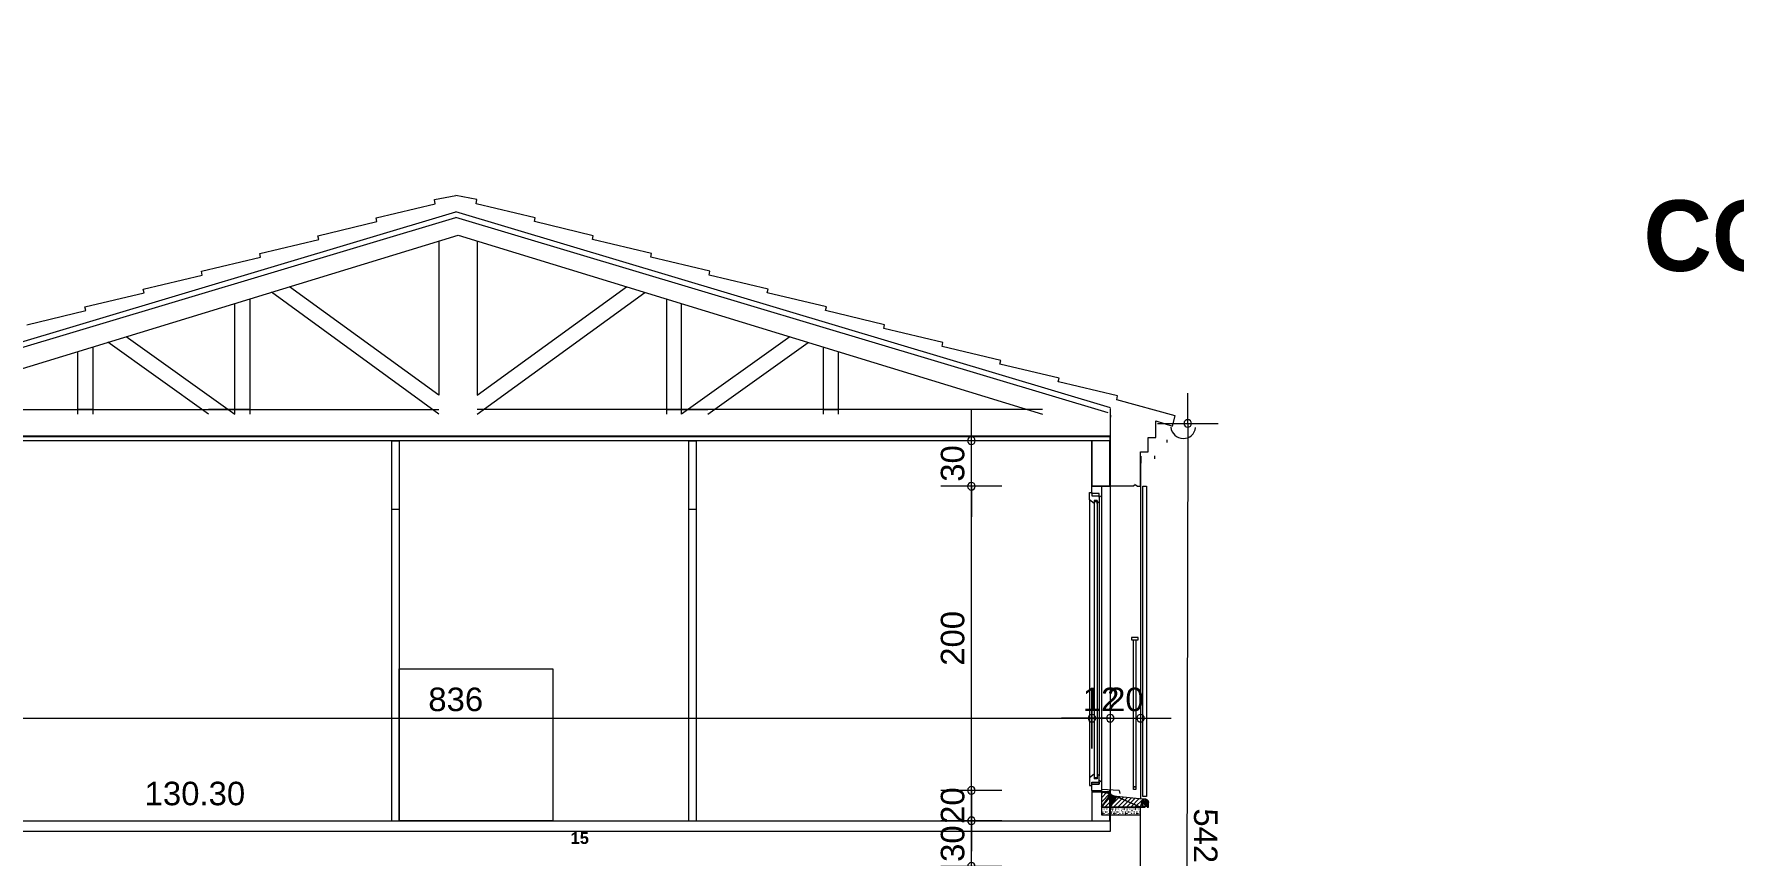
# Model space of a CAD drawing. Header units: metres. Extents: x 1.8 to 61.8, y -53.3 to -11.3.
# Drawn here: x 33.88 to 45.04, y -33.8 to -28.4 of the extents above; entities that cross this region are included whole.
import ezdxf
from ezdxf.enums import TextEntityAlignment as Align

# ---------------------------------------------------------------- set-up
doc = ezdxf.new("R2010")
doc.units = ezdxf.units.M
doc.header["$MEASUREMENT"] = 0
for name, color, linetype in [('Calque commun', 7, 'Continuous'), ('Cotations', 7, 'Continuous'), ('Textes', 7, 'Continuous')]:
    doc.layers.add(name, color=color, linetype=linetype)
doc.styles.add('Arial10', font='arial.ttf', dxfattribs={"height": 0.154626})
doc.styles.add('Arial12', font='arialbd.ttf', dxfattribs={"height": 0.077267})
doc.styles.add('Arial13', font='arial.ttf', dxfattribs={"height": 0.154626})
doc.styles.add('Century Gothic14', font='GOTHICB.TTF', dxfattribs={"height": 0.465345})

# ---------------------------------------------------------------- blocks, each defined once
blk = doc.blocks.new('new161')
at = {"layer": 'Cotations', "color": 14, "linetype": 'Continuous', "lineweight": 9}
blk.add_arc((0, 0), 0.5, 0, 359.9994, dxfattribs=at)
blk = doc.blocks.new('new162')
at = {"layer": 'Cotations', "color": 14, "linetype": 'Continuous', "lineweight": 9}
blk.add_arc((0, 0), 0.5, 0, 359.9994, dxfattribs=at)
blk = doc.blocks.new('DimLine57505')
at = {"layer": 'Cotations', "color": 14, "linetype": 'Continuous', "lineweight": 9}
for p, q in [((40.039, -33.378), (40.039, -33.178)), ((40.239, -33.378), (39.839, -33.378)), ((40.039, -33.578), (40.039, -33.378)), ((40.239, -33.578), (39.839, -33.578)), ((40.039, -33.578), (40.039, -33.778))]:
    blk.add_line(p, q, dxfattribs=at)
at = {"layer": 'Cotations', "color": 14, "linetype": 'Continuous', "lineweight": 9, "xscale": 0.05000000074505806, "yscale": 0.05000000074505806, "zscale": 0.05000000074505806}
for name, p, rotation in [('new162', (40.039, -33.378), -90.00000000000001), ('new161', (40.039, -33.578), 90)]:
    blk.add_blockref(name, p, dxfattribs=dict(at, rotation=rotation))
at = {"layer": 'Cotations', "color": 7, "linetype": 'Continuous', "lineweight": 9, "style": 'Arial10'}
blk.add_text('20', height=0.1546, rotation=90, dxfattribs=at).set_placement((40.039, -33.478), align=Align.BOTTOM_CENTER)
blk = doc.blocks.new('new163')
at = {"layer": 'Cotations', "color": 14, "linetype": 'Continuous', "lineweight": 9}
blk.add_arc((0, 0), 0.5, 0, 359.9994, dxfattribs=at)
blk = doc.blocks.new('new164')
at = {"layer": 'Cotations', "color": 14, "linetype": 'Continuous', "lineweight": 9}
blk.add_arc((0, 0), 0.5, 0, 359.9994, dxfattribs=at)
blk = doc.blocks.new('DimLine57511')
at = {"layer": 'Cotations', "color": 14, "linetype": 'Continuous', "lineweight": 9}
for p, q in [((40.039, -31.378), (40.039, -31.178)), ((40.239, -31.378), (39.839, -31.378)), ((40.039, -33.378), (40.039, -31.378)), ((40.239, -33.378), (39.839, -33.378)), ((40.039, -33.378), (40.039, -33.578))]:
    blk.add_line(p, q, dxfattribs=at)
at = {"layer": 'Cotations', "color": 14, "linetype": 'Continuous', "lineweight": 9, "xscale": 0.05000000074505806, "yscale": 0.05000000074505806, "zscale": 0.05000000074505806}
for name, p, rotation in [('new164', (40.039, -31.378), -90.00000000000001), ('new163', (40.039, -33.378), 90)]:
    blk.add_blockref(name, p, dxfattribs=dict(at, rotation=rotation))
at = {"layer": 'Cotations', "color": 7, "linetype": 'Continuous', "lineweight": 9, "style": 'Arial10'}
blk.add_text('200', height=0.1546, rotation=90, dxfattribs=at).set_placement((40.039, -32.378), align=Align.BOTTOM_CENTER)
blk = doc.blocks.new('new165')
at = {"layer": 'Cotations', "color": 14, "linetype": 'Continuous', "lineweight": 9}
blk.add_arc((0, 0), 0.5, 0, 359.9994, dxfattribs=at)
blk = doc.blocks.new('new166')
at = {"layer": 'Cotations', "color": 14, "linetype": 'Continuous', "lineweight": 9}
blk.add_arc((0, 0), 0.5, 0, 359.9994, dxfattribs=at)
blk = doc.blocks.new('DimLine57517')
at = {"layer": 'Cotations', "color": 14, "linetype": 'Continuous', "lineweight": 9}
for p, q in [((40.039, -31.078), (40.039, -30.878)), ((40.239, -31.078), (39.839, -31.078)), ((40.039, -31.378), (40.039, -31.078)), ((40.239, -31.378), (39.839, -31.378)), ((40.039, -31.378), (40.039, -31.578))]:
    blk.add_line(p, q, dxfattribs=at)
at = {"layer": 'Cotations', "color": 14, "linetype": 'Continuous', "lineweight": 9, "xscale": 0.05000000074505806, "yscale": 0.05000000074505806, "zscale": 0.05000000074505806}
for name, p, rotation in [('new166', (40.039, -31.078), -90.00000000000001), ('new165', (40.039, -31.378), 90)]:
    blk.add_blockref(name, p, dxfattribs=dict(at, rotation=rotation))
at = {"layer": 'Cotations', "color": 7, "linetype": 'Continuous', "lineweight": 9, "style": 'Arial10'}
blk.add_text('30', height=0.1546, rotation=90, dxfattribs=at).set_placement((40.039, -31.228), align=Align.BOTTOM_CENTER)
blk = doc.blocks.new('new173')
at = {"layer": 'Cotations', "color": 14, "linetype": 'Continuous', "lineweight": 9}
blk.add_arc((0, 0), 0.5, 0, 359.9994, dxfattribs=at)
blk = doc.blocks.new('new174')
at = {"layer": 'Cotations', "color": 14, "linetype": 'Continuous', "lineweight": 9}
blk.add_arc((0, 0), 0.5, 0, 359.9994, dxfattribs=at)
blk = doc.blocks.new('DimLine57553')
at = {"layer": 'Cotations', "color": 14, "linetype": 'Continuous', "lineweight": 9}
for p, q in [((40.039, -33.578), (40.039, -33.378)), ((40.239, -33.578), (39.839, -33.578)), ((40.039, -33.878), (40.039, -33.578)), ((40.239, -33.878), (39.839, -33.878)), ((40.039, -33.878), (40.039, -34.078))]:
    blk.add_line(p, q, dxfattribs=at)
at = {"layer": 'Cotations', "color": 14, "linetype": 'Continuous', "lineweight": 9, "xscale": 0.05000000074505806, "yscale": 0.05000000074505806, "zscale": 0.05000000074505806}
for name, p, rotation in [('new174', (40.039, -33.578), -90.00000000000001), ('new173', (40.039, -33.878), 90)]:
    blk.add_blockref(name, p, dxfattribs=dict(at, rotation=rotation))
at = {"layer": 'Cotations', "color": 7, "linetype": 'Continuous', "lineweight": 9, "style": 'Arial10'}
blk.add_text('30', height=0.1546, rotation=90, dxfattribs=at).set_placement((40.039, -33.728), align=Align.BOTTOM_CENTER)
blk = doc.blocks.new('new185')
at = {"layer": 'Cotations', "color": 14, "linetype": 'Continuous', "lineweight": 9}
blk.add_arc((0, 0), 0.5, 0, 359.9994, dxfattribs=at)
blk = doc.blocks.new('new186')
at = {"layer": 'Cotations', "color": 14, "linetype": 'Continuous', "lineweight": 9}
blk.add_arc((0, 0), 0.5, 0, 359.9994, dxfattribs=at)
blk = doc.blocks.new('DimLine57592')
at = {"layer": 'Cotations', "color": 14, "linetype": 'Continuous', "lineweight": 9}
for p, q in [((40.039, -33.878), (40.039, -33.678)), ((40.239, -33.878), (39.839, -33.878)), ((40.039, -34.178), (40.039, -33.878)), ((40.239, -34.178), (39.839, -34.178)), ((40.039, -34.178), (40.039, -34.378))]:
    blk.add_line(p, q, dxfattribs=at)
at = {"layer": 'Cotations', "color": 14, "linetype": 'Continuous', "lineweight": 9, "xscale": 0.05000000074505806, "yscale": 0.05000000074505806, "zscale": 0.05000000074505806}
for name, p, rotation in [('new186', (40.039, -33.878), -90.00000000000001), ('new185', (40.039, -34.178), 90)]:
    blk.add_blockref(name, p, dxfattribs=dict(at, rotation=rotation))
at = {"layer": 'Cotations', "color": 7, "linetype": 'Continuous', "lineweight": 9, "style": 'Arial10'}
blk.add_text('30', height=0.1546, rotation=90, dxfattribs=at).set_placement((40.039, -34.028), align=Align.BOTTOM_CENTER)
blk = doc.blocks.new('new215')
at = {"layer": 'Cotations', "color": 14, "linetype": 'Continuous', "lineweight": 9}
blk.add_arc((0, 0), 0.5, 0, 359.9994, dxfattribs=at)
blk = doc.blocks.new('new216')
at = {"layer": 'Cotations', "color": 14, "linetype": 'Continuous', "lineweight": 9}
blk.add_arc((0, 0), 0.5, 0, 359.9994, dxfattribs=at)
blk = doc.blocks.new('DimLine57793')
at = {"layer": 'Cotations', "color": 14, "linetype": 'Continuous', "lineweight": 9}
for p, q in [((40.951, -32.703), (40.951, -33.103)), ((41.151, -32.703), (41.151, -33.103)), ((40.951, -32.903), (40.751, -32.903)), ((40.951, -32.903), (41.151, -32.903)), ((41.151, -32.903), (41.351, -32.903))]:
    blk.add_line(p, q, dxfattribs=at)
at = {"layer": 'Cotations', "color": 14, "linetype": 'Continuous', "lineweight": 9, "xscale": 0.05000000074505806, "yscale": 0.05000000074505806, "zscale": 0.05000000074505806}
blk.add_blockref('new215', (40.951, -32.903), dxfattribs=at)
at = {"layer": 'Cotations', "color": 14, "linetype": 'Continuous', "lineweight": 9, "xscale": 0.05000000074505806, "yscale": 0.05000000074505806, "zscale": 0.05000000074505806, "rotation": 180}
blk.add_blockref('new216', (41.151, -32.903), dxfattribs=at)
at = {"layer": 'Cotations', "color": 7, "linetype": 'Continuous', "lineweight": 9, "style": 'Arial10'}
blk.add_text('20', height=0.1546, dxfattribs=at).set_placement((41.051, -32.903), align=Align.BOTTOM_CENTER)
blk = doc.blocks.new('new217')
at = {"layer": 'Cotations', "color": 14, "linetype": 'Continuous', "lineweight": 9}
blk.add_arc((0, 0), 0.5, 0, 359.9994, dxfattribs=at)
blk = doc.blocks.new('new218')
at = {"layer": 'Cotations', "color": 14, "linetype": 'Continuous', "lineweight": 9}
blk.add_arc((0, 0), 0.5, 0, 359.9994, dxfattribs=at)
blk = doc.blocks.new('DimLine57799')
at = {"layer": 'Cotations', "color": 14, "linetype": 'Continuous', "lineweight": 9}
for p, q in [((40.831, -32.703), (40.831, -33.103)), ((40.951, -32.703), (40.951, -33.103)), ((40.831, -32.903), (40.631, -32.903)), ((40.831, -32.903), (40.951, -32.903)), ((40.951, -32.903), (41.151, -32.903))]:
    blk.add_line(p, q, dxfattribs=at)
at = {"layer": 'Cotations', "color": 14, "linetype": 'Continuous', "lineweight": 9, "xscale": 0.05000000074505806, "yscale": 0.05000000074505806, "zscale": 0.05000000074505806}
blk.add_blockref('new217', (40.831, -32.903), dxfattribs=at)
at = {"layer": 'Cotations', "color": 14, "linetype": 'Continuous', "lineweight": 9, "xscale": 0.05000000074505806, "yscale": 0.05000000074505806, "zscale": 0.05000000074505806, "rotation": 180}
blk.add_blockref('new218', (40.951, -32.903), dxfattribs=at)
at = {"layer": 'Cotations', "color": 7, "linetype": 'Continuous', "lineweight": 9, "style": 'Arial10'}
blk.add_text('12', height=0.1546, dxfattribs=at).set_placement((40.891, -32.903), align=Align.BOTTOM_CENTER)
blk = doc.blocks.new('new223')
at = {"layer": 'Cotations', "color": 14, "linetype": 'Continuous', "lineweight": 9}
blk.add_arc((0, 0), 0.5, 0, 359.9994, dxfattribs=at)
blk = doc.blocks.new('new224')
at = {"layer": 'Cotations', "color": 14, "linetype": 'Continuous', "lineweight": 9}
blk.add_arc((0, 0), 0.5, 0, 359.9994, dxfattribs=at)
blk = doc.blocks.new('DimLine57818')
at = {"layer": 'Cotations', "color": 14, "linetype": 'Continuous', "lineweight": 9}
for p, q in [((32.47, -33.103), (32.47, -32.703)), ((40.831, -33.103), (40.831, -32.703)), ((32.47, -32.903), (32.27, -32.903)), ((32.47, -32.903), (40.831, -32.903)), ((40.831, -32.903), (41.031, -32.903))]:
    blk.add_line(p, q, dxfattribs=at)
at = {"layer": 'Cotations', "color": 14, "linetype": 'Continuous', "lineweight": 9, "xscale": 0.05000000074505806, "yscale": 0.05000000074505806, "zscale": 0.05000000074505806}
blk.add_blockref('new223', (32.47, -32.903), dxfattribs=at)
at = {"layer": 'Cotations', "color": 14, "linetype": 'Continuous', "lineweight": 9, "xscale": 0.05000000074505806, "yscale": 0.05000000074505806, "zscale": 0.05000000074505806, "rotation": 180}
blk.add_blockref('new224', (40.831, -32.903), dxfattribs=at)
at = {"layer": 'Cotations', "color": 7, "linetype": 'Continuous', "lineweight": 9, "style": 'Arial10'}
blk.add_text('836', height=0.1546, dxfattribs=at).set_placement((36.651, -32.903), align=Align.BOTTOM_CENTER)
blk = doc.blocks.new('new227')
at = {"layer": 'Cotations', "color": 14, "linetype": 'Continuous', "lineweight": 9}
blk.add_arc((0, 0), 0.5, 0, 359.9994, dxfattribs=at)
blk = doc.blocks.new('new228')
at = {"layer": 'Cotations', "color": 14, "linetype": 'Continuous', "lineweight": 9}
blk.add_arc((0, 0), 0.5, 0, 359.9994, dxfattribs=at)
blk = doc.blocks.new('DimLine57855')
at = {"layer": 'Cotations', "color": 14, "linetype": 'Continuous', "lineweight": 9}
for p, q in [((41.461, -30.965), (41.462, -30.765)), ((41.261, -30.965), (41.661, -30.965)), ((41.461, -30.965), (41.448, -36.388)), ((41.248, -36.388), (41.648, -36.388)), ((41.448, -36.388), (41.448, -36.588))]:
    blk.add_line(p, q, dxfattribs=at)
at = {"layer": 'Cotations', "color": 14, "linetype": 'Continuous', "lineweight": 9, "xscale": 0.05000000145180782, "yscale": 0.05000000145180782, "zscale": 0.05000000074505806}
for name, p, rotation in [('new227', (41.461, -30.965), -90.13845825380338), ('new228', (41.448, -36.388), 89.86154174619664)]:
    blk.add_blockref(name, p, dxfattribs=dict(at, rotation=rotation))
at = {"layer": 'Cotations', "color": 7, "linetype": 'Continuous', "lineweight": 9, "style": 'Arial10'}
blk.add_text('542', height=0.1546, rotation=269.8615, dxfattribs=at).set_placement((41.455, -33.676), align=Align.BOTTOM_CENTER)
blk = doc.blocks.new('hatch27')
at = {"layer": 'Calque commun', "color": 7, "linetype": 'Continuous', "lineweight": 9}
for p, q in [((40.903, -33.388), (40.893, -33.399)), ((40.931, -33.388), (40.893, -33.427)), ((40.951, -33.397), (40.893, -33.455)), ((40.966, -33.41), (40.893, -33.483)), ((40.987, -33.417), (40.916, -33.488)), ((41.014, -33.419), (40.945, -33.488)), ((41.039, -33.422), (40.973, -33.488)), ((41.065, -33.424), (41.001, -33.488)), ((41.091, -33.427), (41.029, -33.488)), ((41.116, -33.43), (41.058, -33.488)), ((41.142, -33.432), (41.086, -33.488)), ((41.168, -33.435), (41.114, -33.488)), ((41.192, -33.439), (41.143, -33.488)), ((41.203, -33.456), (41.171, -33.488)), ((41.203, -33.485), (41.199, -33.488))]:
    blk.add_line(p, q, dxfattribs=at)
at = {"layer": 'Calque commun', "color": 7, "linetype": 'Continuous', "lineweight": 18}
mesh = blk.add_polyface(dxfattribs=at)
corners = [(40.893, -33.388), (40.953, -33.398), (40.95, -33.395), (41.195, -33.441), (41.193, -33.44), (41.186, -33.481), (41.198, -33.444), (41.196, -33.442), (41.189, -33.481), (41.19, -33.482), (41.203, -33.455), (41.166, -33.435), (40.992, -33.417), (41.151, -33.488), (40.955, -33.401), (41.203, -33.488), (41.193, -33.485), (41.193, -33.487), (41.166, -33.488), (41.185, -33.436), (41.181, -33.436), (41.185, -33.481), (41.181, -33.485), (41.181, -33.484), (40.893, -33.488), (40.957, -33.404), (41.191, -33.483), (40.951, -33.488), (40.973, -33.414), (40.97, -33.413), (41.187, -33.437), (41.191, -33.439), (40.96, -33.406), (41.183, -33.482), (41.182, -33.483), (41.183, -33.436), (40.949, -33.392), (41.202, -33.453), (40.984, -33.417), (40.98, -33.416), (41.202, -33.451), (41.201, -33.449), (41.2, -33.447), (40.988, -33.417), (41.199, -33.446), (41.188, -33.481), (40.966, -33.411), (41.192, -33.484), (40.977, -33.415), (41.193, -33.488), (41.181, -33.487), (40.947, -33.388), (40.963, -33.409), (41.189, -33.438), (41.181, -33.488)]
mesh.append_faces([[corners[k] for k in face] for face in [(15, 17, 49), (0, 36, 51), (30, 31, 53)]], dxfattribs={"vtx0": -1, "color": 7})
mesh.append_faces([[corners[k] for k in face] for face in [(33, 18, 34), (44, 5, 42), (5, 4, 21)]], dxfattribs={"vtx0": -1, "vtx1": -1, "color": 7})
mesh.append_faces([[corners[k] for k in face] for face in [(19, 20, 21), (30, 21, 31), (33, 11, 18), (3, 5, 6), (5, 40, 42)]], dxfattribs={"vtx0": -1, "vtx1": -1, "vtx2": -1, "color": 7})
mesh.append_faces([[corners[k] for k in face] for face in [(0, 1, 2), (0, 14, 1), (15, 16, 17), (11, 13, 18), (18, 22, 23), (24, 25, 14), (27, 28, 29), (33, 20, 11), (0, 2, 36), (5, 10, 37), (5, 37, 40), (26, 15, 10), (18, 50, 22), (21, 4, 31), (18, 23, 34), (15, 47, 16)]], dxfattribs={"vtx0": -1, "vtx2": -1, "color": 7})
mesh.append_faces([[corners[k] for k in face] for face in [(3, 4, 5), (8, 9, 10), (11, 12, 13), (9, 26, 10), (32, 25, 27), (38, 39, 27), (43, 38, 27), (44, 6, 5), (5, 45, 10), (29, 46, 27), (26, 47, 15), (12, 43, 27), (48, 28, 27), (24, 27, 25), (27, 13, 12), (46, 52, 27), (45, 8, 10), (0, 24, 14), (52, 32, 27), (30, 19, 21), (33, 21, 20), (39, 48, 27)]], dxfattribs={"vtx1": -1, "vtx2": -1, "color": 7})
mesh.append_faces([[corners[k] for k in face] for face in [(6, 7, 3), (19, 35, 20), (40, 41, 42), (18, 54, 50)]], dxfattribs={"vtx2": -1, "color": 7})
blk = doc.blocks.new('Block57874')
at = {"layer": 'Calque commun', "color": 7, "linetype": 'Continuous', "lineweight": 9}
for p, q in [((40.947, -33.491), (40.948, -33.49)), ((40.948, -33.49), (40.95, -33.49)), ((40.95, -33.49), (40.951, -33.491)), ((41.022, -33.491), (41.023, -33.49)), ((41.023, -33.49), (41.025, -33.49)), ((41.025, -33.49), (41.026, -33.491)), ((41.097, -33.491), (41.098, -33.49)), ((41.098, -33.49), (41.1, -33.49)), ((41.1, -33.49), (41.101, -33.491)), ((40.894, -33.499), (40.893, -33.499)), ((40.893, -33.502), (40.894, -33.502)), ((40.893, -33.511), (40.893, -33.51)), ((40.893, -33.51), (40.893, -33.51)), ((40.895, -33.501), (40.894, -33.499)), ((40.894, -33.502), (40.895, -33.501)), ((40.9, -33.529), (40.901, -33.527)), ((40.901, -33.531), (40.9, -33.529)), ((40.901, -33.527), (40.903, -33.527)), ((40.903, -33.531), (40.901, -33.531)), ((40.902, -33.492), (40.902, -33.491)), ((40.902, -33.491), (40.902, -33.491)), ((40.902, -33.491), (40.903, -33.491)), ((40.903, -33.491), (40.902, -33.492)), ((40.902, -33.52), (40.902, -33.519)), ((40.902, -33.519), (40.903, -33.52)), ((40.902, -33.52), (40.902, -33.52)), ((40.903, -33.52), (40.902, -33.52)), ((40.903, -33.527), (40.904, -33.529)), ((40.904, -33.529), (40.903, -33.531)), ((40.911, -33.501), (40.912, -33.5)), ((40.912, -33.501), (40.911, -33.501)), ((40.912, -33.511), (40.911, -33.51)), ((40.911, -33.51), (40.912, -33.51)), ((40.911, -33.529), (40.912, -33.528)), ((40.912, -33.53), (40.911, -33.529)), ((40.911, -33.538), (40.912, -33.538)), ((40.912, -33.5), (40.912, -33.501)), ((40.912, -33.501), (40.912, -33.501)), ((40.912, -33.51), (40.912, -33.511)), ((40.912, -33.51), (40.912, -33.51)), ((40.912, -33.528), (40.912, -33.529)), ((40.912, -33.529), (40.912, -33.53)), ((40.912, -33.538), (40.912, -33.538)), ((40.919, -33.52), (40.92, -33.518)), ((40.92, -33.521), (40.919, -33.52)), ((40.921, -33.492), (40.92, -33.491)), ((40.92, -33.491), (40.921, -33.491)), ((40.92, -33.518), (40.922, -33.518)), ((40.922, -33.521), (40.92, -33.521)), ((40.921, -33.491), (40.922, -33.491)), ((40.922, -33.491), (40.921, -33.492)), ((40.922, -33.518), (40.923, -33.52)), ((40.923, -33.52), (40.922, -33.521)), ((40.928, -33.538), (40.929, -33.537)), ((40.929, -33.537), (40.931, -33.537)), ((40.93, -33.501), (40.93, -33.5)), ((40.93, -33.5), (40.931, -33.501)), ((40.931, -33.501), (40.93, -33.501)), ((40.93, -33.501), (40.93, -33.501)), ((40.93, -33.52), (40.93, -33.519)), ((40.93, -33.519), (40.931, -33.52)), ((40.931, -33.52), (40.93, -33.52)), ((40.93, -33.52), (40.93, -33.52)), ((40.931, -33.537), (40.932, -33.538)), ((40.94, -33.492), (40.939, -33.491)), ((40.939, -33.491), (40.94, -33.491)), ((40.94, -33.511), (40.939, -33.51)), ((40.939, -33.51), (40.94, -33.51)), ((40.939, -33.529), (40.94, -33.528)), ((40.94, -33.53), (40.939, -33.529)), ((40.94, -33.491), (40.94, -33.491)), ((40.94, -33.491), (40.94, -33.492)), ((40.94, -33.51), (40.94, -33.511)), ((40.94, -33.51), (40.94, -33.51)), ((40.94, -33.528), (40.94, -33.529)), ((40.94, -33.529), (40.94, -33.53)), ((40.948, -33.493), (40.947, -33.491)), ((40.95, -33.493), (40.948, -33.493)), ((40.949, -33.511), (40.948, -33.51)), ((40.948, -33.51), (40.949, -33.51)), ((40.95, -33.51), (40.949, -33.511)), ((40.949, -33.51), (40.95, -33.51)), ((40.951, -33.491), (40.95, -33.493)), ((40.957, -33.52), (40.958, -33.518)), ((40.958, -33.521), (40.957, -33.52)), ((40.958, -33.501), (40.958, -33.5)), ((40.958, -33.5), (40.959, -33.501)), ((40.959, -33.501), (40.958, -33.501)), ((40.958, -33.501), (40.958, -33.501)), ((40.958, -33.518), (40.959, -33.518)), ((40.959, -33.521), (40.958, -33.521)), ((40.958, -33.529), (40.958, -33.528)), ((40.958, -33.528), (40.959, -33.529)), ((40.959, -33.529), (40.958, -33.53)), ((40.958, -33.53), (40.958, -33.529)), ((40.959, -33.518), (40.96, -33.52)), ((40.96, -33.52), (40.959, -33.521)), ((40.966, -33.501), (40.967, -33.499)), ((40.967, -33.502), (40.966, -33.501)), ((40.967, -33.499), (40.968, -33.499)), ((40.968, -33.502), (40.967, -33.502)), ((40.968, -33.511), (40.967, -33.51)), ((40.967, -33.51), (40.968, -33.51)), ((40.969, -33.499), (40.968, -33.499)), ((40.968, -33.502), (40.969, -33.502)), ((40.968, -33.511), (40.968, -33.51)), ((40.968, -33.51), (40.968, -33.51)), ((40.97, -33.501), (40.969, -33.499)), ((40.969, -33.502), (40.97, -33.501)), ((40.975, -33.529), (40.976, -33.527)), ((40.976, -33.531), (40.975, -33.529)), ((40.976, -33.527), (40.978, -33.527)), ((40.978, -33.531), (40.976, -33.531)), ((40.977, -33.492), (40.977, -33.491)), ((40.977, -33.491), (40.977, -33.491)), ((40.977, -33.491), (40.978, -33.491)), ((40.978, -33.491), (40.977, -33.492)), ((40.977, -33.52), (40.977, -33.519)), ((40.977, -33.519), (40.978, -33.52)), ((40.977, -33.52), (40.977, -33.52)), ((40.978, -33.52), (40.977, -33.52)), ((40.978, -33.527), (40.979, -33.529)), ((40.979, -33.529), (40.978, -33.531)), ((40.986, -33.501), (40.987, -33.5)), ((40.987, -33.501), (40.986, -33.501)), ((40.987, -33.511), (40.986, -33.51)), ((40.986, -33.51), (40.987, -33.51)), ((40.986, -33.529), (40.987, -33.528)), ((40.987, -33.53), (40.986, -33.529)), ((40.986, -33.538), (40.987, -33.538)), ((40.987, -33.5), (40.987, -33.501)), ((40.987, -33.501), (40.987, -33.501)), ((40.987, -33.51), (40.987, -33.511)), ((40.987, -33.51), (40.987, -33.51)), ((40.987, -33.528), (40.987, -33.529)), ((40.987, -33.529), (40.987, -33.53)), ((40.987, -33.538), (40.987, -33.538)), ((40.994, -33.52), (40.995, -33.518)), ((40.995, -33.521), (40.994, -33.52)), ((40.996, -33.492), (40.995, -33.491)), ((40.995, -33.491), (40.996, -33.491)), ((40.995, -33.518), (40.997, -33.518)), ((40.997, -33.521), (40.995, -33.521)), ((40.996, -33.491), (40.997, -33.491)), ((40.997, -33.491), (40.996, -33.492)), ((40.997, -33.518), (40.998, -33.52)), ((40.998, -33.52), (40.997, -33.521)), ((41.003, -33.538), (41.004, -33.537)), ((41.004, -33.537), (41.006, -33.537)), ((41.005, -33.501), (41.005, -33.5)), ((41.005, -33.5), (41.006, -33.501)), ((41.006, -33.501), (41.005, -33.501)), ((41.005, -33.501), (41.005, -33.501)), ((41.005, -33.52), (41.005, -33.519)), ((41.005, -33.519), (41.006, -33.52)), ((41.006, -33.52), (41.005, -33.52)), ((41.005, -33.52), (41.005, -33.52)), ((41.006, -33.537), (41.007, -33.538)), ((41.015, -33.492), (41.014, -33.491)), ((41.014, -33.491), (41.015, -33.491)), ((41.015, -33.511), (41.014, -33.51)), ((41.014, -33.51), (41.015, -33.51)), ((41.014, -33.529), (41.015, -33.528)), ((41.015, -33.53), (41.014, -33.529)), ((41.015, -33.491), (41.015, -33.491)), ((41.015, -33.491), (41.015, -33.492)), ((41.015, -33.51), (41.015, -33.511)), ((41.015, -33.51), (41.015, -33.51)), ((41.015, -33.528), (41.015, -33.529)), ((41.015, -33.529), (41.015, -33.53)), ((41.023, -33.493), (41.022, -33.491)), ((41.025, -33.493), (41.023, -33.493)), ((41.024, -33.511), (41.023, -33.51)), ((41.023, -33.51), (41.024, -33.51)), ((41.025, -33.51), (41.024, -33.511)), ((41.024, -33.51), (41.025, -33.51)), ((41.026, -33.491), (41.025, -33.493)), ((41.032, -33.52), (41.033, -33.518)), ((41.033, -33.521), (41.032, -33.52)), ((41.033, -33.501), (41.033, -33.5)), ((41.033, -33.5), (41.034, -33.501)), ((41.034, -33.501), (41.033, -33.501)), ((41.033, -33.501), (41.033, -33.501)), ((41.033, -33.518), (41.034, -33.518)), ((41.034, -33.521), (41.033, -33.521)), ((41.033, -33.529), (41.033, -33.528)), ((41.033, -33.528), (41.034, -33.529)), ((41.034, -33.529), (41.033, -33.53)), ((41.033, -33.53), (41.033, -33.529)), ((41.034, -33.518), (41.035, -33.52)), ((41.035, -33.52), (41.034, -33.521)), ((41.041, -33.501), (41.042, -33.499)), ((41.042, -33.502), (41.041, -33.501)), ((41.042, -33.499), (41.043, -33.499)), ((41.043, -33.502), (41.042, -33.502)), ((41.043, -33.511), (41.042, -33.51)), ((41.042, -33.51), (41.043, -33.51)), ((41.044, -33.499), (41.043, -33.499)), ((41.043, -33.502), (41.044, -33.502)), ((41.043, -33.511), (41.043, -33.51)), ((41.043, -33.51), (41.043, -33.51)), ((41.045, -33.501), (41.044, -33.499)), ((41.044, -33.502), (41.045, -33.501)), ((41.05, -33.529), (41.051, -33.527)), ((41.051, -33.531), (41.05, -33.529)), ((41.051, -33.527), (41.053, -33.527)), ((41.053, -33.531), (41.051, -33.531)), ((41.052, -33.492), (41.052, -33.491)), ((41.052, -33.491), (41.052, -33.491)), ((41.052, -33.491), (41.053, -33.491)), ((41.053, -33.491), (41.052, -33.492)), ((41.052, -33.52), (41.052, -33.519)), ((41.052, -33.519), (41.053, -33.52)), ((41.052, -33.52), (41.052, -33.52)), ((41.053, -33.52), (41.052, -33.52)), ((41.053, -33.527), (41.054, -33.529)), ((41.054, -33.529), (41.053, -33.531)), ((41.061, -33.501), (41.062, -33.5)), ((41.062, -33.501), (41.061, -33.501)), ((41.062, -33.511), (41.061, -33.51)), ((41.061, -33.51), (41.062, -33.51)), ((41.061, -33.529), (41.062, -33.528)), ((41.062, -33.53), (41.061, -33.529)), ((41.061, -33.538), (41.062, -33.538)), ((41.062, -33.5), (41.062, -33.501)), ((41.062, -33.501), (41.062, -33.501)), ((41.062, -33.51), (41.062, -33.511)), ((41.062, -33.51), (41.062, -33.51)), ((41.062, -33.528), (41.062, -33.529)), ((41.062, -33.529), (41.062, -33.53)), ((41.062, -33.538), (41.062, -33.538)), ((41.069, -33.52), (41.07, -33.518)), ((41.07, -33.521), (41.069, -33.52)), ((41.071, -33.492), (41.07, -33.491)), ((41.07, -33.491), (41.071, -33.491)), ((41.07, -33.518), (41.072, -33.518)), ((41.072, -33.521), (41.07, -33.521)), ((41.071, -33.491), (41.072, -33.491)), ((41.072, -33.491), (41.071, -33.492)), ((41.072, -33.518), (41.073, -33.52)), ((41.073, -33.52), (41.072, -33.521)), ((41.078, -33.538), (41.079, -33.537)), ((41.079, -33.537), (41.081, -33.537)), ((41.08, -33.501), (41.08, -33.5)), ((41.08, -33.5), (41.081, -33.501)), ((41.081, -33.501), (41.08, -33.501)), ((41.08, -33.501), (41.08, -33.501)), ((41.08, -33.52), (41.08, -33.519)), ((41.08, -33.519), (41.081, -33.52)), ((41.081, -33.52), (41.08, -33.52)), ((41.08, -33.52), (41.08, -33.52)), ((41.081, -33.537), (41.082, -33.538)), ((41.09, -33.492), (41.089, -33.491)), ((41.089, -33.491), (41.09, -33.491)), ((41.09, -33.511), (41.089, -33.51)), ((41.089, -33.51), (41.09, -33.51)), ((41.089, -33.529), (41.09, -33.528)), ((41.09, -33.53), (41.089, -33.529)), ((41.09, -33.491), (41.09, -33.491)), ((41.09, -33.491), (41.09, -33.492)), ((41.09, -33.51), (41.09, -33.511)), ((41.09, -33.51), (41.09, -33.51)), ((41.09, -33.528), (41.09, -33.529)), ((41.09, -33.529), (41.09, -33.53)), ((41.098, -33.493), (41.097, -33.491)), ((41.1, -33.493), (41.098, -33.493)), ((41.099, -33.511), (41.098, -33.51)), ((41.098, -33.51), (41.099, -33.51)), ((41.1, -33.51), (41.099, -33.511)), ((41.099, -33.51), (41.1, -33.51)), ((41.101, -33.491), (41.1, -33.493)), ((41.107, -33.52), (41.108, -33.518)), ((41.108, -33.521), (41.107, -33.52)), ((41.108, -33.501), (41.108, -33.5)), ((41.108, -33.5), (41.109, -33.501)), ((41.109, -33.501), (41.108, -33.501)), ((41.108, -33.501), (41.108, -33.501)), ((41.108, -33.518), (41.109, -33.518)), ((41.109, -33.521), (41.108, -33.521)), ((41.108, -33.529), (41.108, -33.528)), ((41.108, -33.528), (41.109, -33.529)), ((41.109, -33.529), (41.108, -33.53)), ((41.108, -33.53), (41.108, -33.529)), ((41.109, -33.518), (41.11, -33.52)), ((41.11, -33.52), (41.109, -33.521)), ((41.116, -33.501), (41.117, -33.499)), ((41.117, -33.502), (41.116, -33.501)), ((41.117, -33.499), (41.118, -33.499)), ((41.118, -33.502), (41.117, -33.502)), ((41.118, -33.511), (41.117, -33.51)), ((41.117, -33.51), (41.118, -33.51)), ((41.119, -33.499), (41.118, -33.499)), ((41.118, -33.502), (41.119, -33.502)), ((41.118, -33.511), (41.118, -33.51)), ((41.118, -33.51), (41.118, -33.51)), ((41.12, -33.501), (41.119, -33.499)), ((41.119, -33.502), (41.12, -33.501)), ((41.125, -33.529), (41.126, -33.527)), ((41.126, -33.531), (41.125, -33.529)), ((41.126, -33.527), (41.128, -33.527)), ((41.128, -33.531), (41.126, -33.531)), ((41.127, -33.492), (41.127, -33.491)), ((41.127, -33.491), (41.127, -33.491)), ((41.127, -33.491), (41.128, -33.491)), ((41.128, -33.491), (41.127, -33.492)), ((41.127, -33.52), (41.127, -33.519)), ((41.127, -33.519), (41.128, -33.52)), ((41.127, -33.52), (41.127, -33.52)), ((41.128, -33.52), (41.127, -33.52)), ((41.128, -33.527), (41.129, -33.529)), ((41.129, -33.529), (41.128, -33.531)), ((41.136, -33.501), (41.137, -33.5)), ((41.137, -33.501), (41.136, -33.501)), ((41.137, -33.511), (41.136, -33.51)), ((41.136, -33.51), (41.137, -33.51)), ((41.136, -33.529), (41.137, -33.528)), ((41.137, -33.53), (41.136, -33.529)), ((41.136, -33.538), (41.137, -33.538)), ((41.137, -33.5), (41.137, -33.501)), ((41.137, -33.501), (41.137, -33.501)), ((41.137, -33.51), (41.137, -33.511)), ((41.137, -33.51), (41.137, -33.51)), ((41.137, -33.528), (41.137, -33.529)), ((41.137, -33.529), (41.137, -33.53)), ((41.137, -33.538), (41.137, -33.538)), ((41.144, -33.52), (41.145, -33.518)), ((41.145, -33.521), (41.144, -33.52)), ((41.146, -33.492), (41.145, -33.491)), ((41.145, -33.491), (41.146, -33.491)), ((41.145, -33.518), (41.147, -33.518)), ((41.147, -33.521), (41.145, -33.521)), ((41.146, -33.491), (41.147, -33.491)), ((41.147, -33.491), (41.146, -33.492)), ((41.147, -33.518), (41.148, -33.52)), ((41.148, -33.52), (41.147, -33.521))]:
    blk.add_line(p, q, dxfattribs=at)
blk = doc.blocks.new('pattern2')
at = {"layer": 'Calque commun', "color": 0, "linetype": 'ByBlock', "lineweight": -2}
blk.add_blockref('Block57874', (0, 0), dxfattribs=at)
at = {"layer": 'Calque commun', "color": 7, "linetype": 'Continuous', "lineweight": 18}
mesh = blk.add_polyface(dxfattribs=at)
corners = [(40.893, -33.488), (40.893, -33.538), (41.151, -33.538), (41.151, -33.488)]
mesh.append_faces([[corners[k] for k in face] for face in [(0, 1, 2, 3)]], dxfattribs={"color": 7})

msp = doc.modelspace()

# ---------------------------------------------------------------- linework, layer by layer
at = {"layer": 'Calque commun', "color": 7, "linetype": 'Continuous', "lineweight": 18}
for p, q in [((32.35, -30.862), (36.651, -29.574)), ((40.953, -30.862), (36.651, -29.574)), ((32.335, -30.903), (36.651, -29.611)), ((40.938, -30.895), (36.651, -29.611)), ((40.951, -31.378), (40.953, -30.866)), ((40.951, -31.048), (32.35, -31.048)), ((40.951, -31.078), (32.35, -31.078)), ((40.831, -31.378), (40.831, -31.078)), ((40.951, -31.078), (40.951, -31.048)), ((41.152, -31.18), (41.151, -31.274)), ((41.1, -31.378), (41.115, -31.367)), ((41.115, -31.367), (41.13, -31.378)), ((41.151, -31.274), (41.151, -31.274)), ((41.151, -31.274), (41.151, -31.378)), ((41.1, -31.378), (40.951, -31.378)), ((41.13, -31.378), (41.151, -31.378)), ((40.831, -33.378), (40.893, -33.378)), ((40.831, -33.378), (40.831, -33.578)), ((40.951, -33.538), (40.951, -33.648)), ((40.951, -33.538), (41.151, -33.538)), ((41.151, -34.178), (41.151, -33.537)), ((40.951, -33.648), (32.35, -33.648))]:
    msp.add_line(p, q, dxfattribs=at)
at = {"layer": 'Calque commun', "color": 7, "linetype": 'Continuous', "lineweight": 9}
for p, q in [((32.826, -30.903), (36.666, -29.727)), ((36.541, -29.765), (36.541, -30.779)), ((36.666, -29.727), (40.506, -30.903)), ((36.792, -29.766), (36.792, -30.779)), ((36.541, -30.903), (35.44, -30.102)), ((36.541, -30.779), (35.559, -30.066)), ((36.792, -30.779), (37.773, -30.066)), ((36.792, -30.903), (37.893, -30.103)), ((35.199, -30.903), (35.199, -30.176)), ((35.299, -30.146), (35.299, -30.903)), ((38.035, -30.146), (38.035, -30.903)), ((38.135, -30.903), (38.135, -30.177)), ((34.267, -30.461), (34.267, -30.903)), ((35.026, -30.903), (34.366, -30.431)), ((34.486, -30.394), (35.199, -30.903)), ((38.847, -30.395), (38.135, -30.903)), ((38.307, -30.903), (38.967, -30.432)), ((39.066, -30.462), (39.066, -30.903)), ((34.167, -30.903), (34.167, -30.492)), ((39.166, -30.903), (39.166, -30.493)), ((32.719, -30.874), (36.541, -30.874)), ((32.826, -30.874), (36.541, -30.874)), ((34.267, -30.874), (34.167, -30.874)), ((34.267, -30.874), (34.167, -30.874)), ((35.199, -30.874), (35.026, -30.874)), ((35.199, -30.874), (35.026, -30.874)), ((35.299, -30.874), (35.199, -30.874)), ((35.299, -30.874), (35.199, -30.874)), ((40.506, -30.874), (36.792, -30.874)), ((38.035, -30.874), (38.135, -30.874)), ((38.035, -30.874), (38.135, -30.874)), ((38.135, -30.874), (38.307, -30.874)), ((38.135, -30.874), (38.307, -30.874)), ((39.066, -30.874), (39.166, -30.874)), ((39.066, -30.874), (39.166, -30.874)), ((40.953, -30.91), (40.953, -30.924)), ((40.831, -31.078), (40.831, -31.378)), ((41.326, -31.09), (41.326, -31.072)), ((41.244, -31.197), (41.244, -31.178)), ((41.112, -31.358), (41.112, -31.358)), ((40.815, -31.418), (40.831, -31.418)), ((40.815, -31.468), (40.815, -31.418)), ((40.846, -31.492), (40.815, -31.468)), ((40.815, -31.468), (40.815, -33.295)), ((40.831, -31.378), (40.951, -31.378)), ((40.831, -31.378), (40.951, -31.378)), ((40.955, -31.378), (40.831, -31.378)), ((40.831, -31.425), (40.831, -31.378)), ((40.831, -31.418), (40.831, -31.44)), ((40.878, -31.425), (40.831, -31.425)), ((40.831, -31.44), (40.878, -31.44)), ((40.866, -31.472), (40.846, -31.472)), ((40.846, -31.472), (40.846, -31.492)), ((40.846, -31.472), (40.846, -33.301)), ((40.866, -31.481), (40.846, -31.481)), ((40.866, -31.481), (40.866, -31.472)), ((40.866, -31.472), (40.866, -33.301)), ((40.878, -31.481), (40.866, -31.492)), ((40.866, -31.492), (40.866, -31.481)), ((40.878, -31.44), (40.878, -31.425)), ((40.893, -31.44), (40.878, -31.45)), ((40.878, -31.45), (40.878, -31.44)), ((40.878, -31.44), (40.878, -31.481)), ((40.878, -31.481), (40.878, -33.283)), ((40.893, -31.378), (40.893, -33.388)), ((40.893, -31.425), (40.893, -31.44)), ((40.951, -31.378), (40.951, -33.375)), ((41.151, -31.378), (41.151, -33.433)), ((41.165, -31.378), (41.189, -31.378)), ((41.165, -33.417), (41.165, -31.378)), ((41.189, -31.378), (41.189, -33.417)), ((41.104, -32.388), (41.119, -32.388)), ((41.104, -33.355), (41.104, -32.388)), ((41.119, -32.388), (41.119, -33.355)), ((40.846, -33.271), (40.815, -33.295)), ((40.815, -33.295), (40.815, -33.345)), ((40.815, -33.345), (40.831, -33.345)), ((40.831, -33.378), (40.831, -33.323)), ((40.831, -33.323), (40.878, -33.323)), ((40.831, -33.338), (40.878, -33.338)), ((40.878, -33.338), (40.831, -33.338)), ((40.866, -33.295), (40.846, -33.295)), ((40.866, -33.301), (40.846, -33.301)), ((40.878, -33.283), (40.866, -33.271)), ((40.878, -33.323), (40.878, -33.283)), ((40.878, -33.338), (40.878, -33.31)), ((40.893, -33.323), (40.878, -33.313)), ((40.878, -33.323), (40.878, -33.338)), ((41.009, -33.378), (40.893, -33.373)), ((41.009, -33.378), (41.014, -33.398)), ((41.119, -33.355), (41.104, -33.355)), ((40.833, -33.388), (40.951, -33.388)), ((40.833, -33.388), (40.951, -33.388)), ((40.951, -33.388), (40.947, -33.388)), ((40.951, -33.388), (40.951, -33.388)), ((41.166, -33.488), (41.151, -33.488)), ((41.189, -33.417), (41.165, -33.417))]:
    msp.add_line(p, q, dxfattribs=at)
at = {"layer": 'Calque commun', "color": 5, "linetype": 'ByBlock', "lineweight": -2}
msp.add_line((32.35, -31.048), (40.951, -31.048), dxfattribs=at)
at = {"layer": 'Calque commun', "color": 15, "linetype": 'Continuous', "lineweight": 18}
for p, q in [((36.23, -31.078), (36.23, -31.528)), ((36.23, -31.078), (36.28, -31.078)), ((36.28, -31.078), (36.28, -31.528)), ((38.18, -31.078), (38.18, -31.528)), ((38.18, -31.078), (38.23, -31.078)), ((38.23, -31.078), (38.23, -31.528)), ((36.23, -31.528), (36.28, -31.528)), ((38.18, -31.528), (38.23, -31.528))]:
    msp.add_line(p, q, dxfattribs=at)
at = {"layer": 'Calque commun', "color": 3, "linetype": 'ByBlock', "lineweight": -2}
for p, q in [((40.951, -31.378), (40.951, -31.078)), ((40.951, -33.578), (40.951, -33.373))]:
    msp.add_line(p, q, dxfattribs=at)
at = {"layer": 'Calque commun', "color": 20, "linetype": 'Continuous', "lineweight": 9}
for p, q in [((36.23, -31.528), (36.23, -33.578)), ((36.23, -31.528), (36.28, -31.528)), ((36.28, -31.528), (36.28, -33.578)), ((38.18, -31.528), (38.18, -33.578)), ((38.18, -31.528), (38.23, -31.528)), ((38.23, -31.528), (38.23, -33.578)), ((36.23, -33.578), (36.28, -33.578)), ((38.18, -33.578), (38.23, -33.578))]:
    msp.add_line(p, q, dxfattribs=at)
at = {"layer": 'Calque commun', "color": 7, "linetype": 'Continuous', "lineweight": 18}
msp.add_arc((41.431, -30.982), 0.0817, 185.5369, 353.7381, dxfattribs=at)
at = {"layer": 'Cotations', "color": 6, "linetype": 'Continuous', "lineweight": 18}
for points in [[(33.833, -30.316, 0), (34.22, -30.223, 0), (34.215, -30.198, 0), (34.603, -30.106, 0), (34.598, -30.081, 0), (34.985, -29.989, 0), (34.981, -29.964, 0), (35.368, -29.872, 0), (35.363, -29.847, 0), (35.751, -29.755, 0), (35.746, -29.73, 0), (36.133, -29.637, 0), (36.129, -29.612, 0), (36.516, -29.52, 0), (36.511, -29.493, 0), (36.651, -29.466, 0)], [(41.151, -31.378, 0), (41.151, -31.151, 0), (41.201, -31.151, 0), (41.201, -31.057, 0), (41.251, -31.057, 0), (41.251, -30.948, 0), (41.361, -30.983, 0), (41.379, -30.915, 0), (40.995, -30.809, 0), (40.999, -30.784, 0), (40.612, -30.692, 0), (40.61, -30.691, 0), (40.616, -30.667, 0), (40.227, -30.574, 0), (40.233, -30.55, 0), (39.847, -30.458, 0), (39.851, -30.433, 0), (39.464, -30.341, 0), (39.468, -30.316, 0), (39.081, -30.223, 0), (39.086, -30.198, 0), (38.698, -30.106, 0), (38.703, -30.081, 0), (38.316, -29.989, 0), (38.32, -29.964, 0), (37.933, -29.872, 0), (37.938, -29.847, 0), (37.55, -29.755, 0), (37.555, -29.73, 0), (37.168, -29.637, 0), (37.172, -29.612, 0), (36.785, -29.52, 0), (36.79, -29.493, 0), (36.651, -29.466, 0)]]:
    msp.add_polyline3d(points, dxfattribs=at)

# ---------------------------------------------------------------- block references
at = {"layer": 'Calque commun', "color": 0, "linetype": 'ByBlock', "lineweight": -2}
for name in ['hatch27', 'pattern2']:
    msp.add_blockref(name, (0, 0), dxfattribs=at)
at = {"layer": 'Cotations', "color": 14, "linetype": 'Continuous', "lineweight": 9}
for name in ['DimLine57855', 'DimLine57517', 'DimLine57511', 'DimLine57818', 'DimLine57799', 'DimLine57793', 'DimLine57505', 'DimLine57553', 'DimLine57592']:
    msp.add_blockref(name, (0, 0), dxfattribs=at)

# ---------------------------------------------------------------- texts
at = {"layer": 'Calque commun', "color": 5, "linetype": 'ByBlock', "lineweight": -2, "style": 'Arial12'}
msp.add_text('15', height=0.0773, dxfattribs=at).set_placement((37.406, -33.753), align=Align.BOTTOM_LEFT)
at = {"layer": 'Textes', "color": 5, "linetype": 'ByBlock', "lineweight": -2, "style": 'Century Gothic14'}
msp.add_text('COUPES 1/50', height=0.46535, dxfattribs=at).set_placement((44.455, -29.497), align=Align.TOP_LEFT)
at = {"layer": 'Textes', "color": 5, "linetype": 'ByBlock', "lineweight": -2, "style": 'Arial13'}
msp.add_text('130.30', height=0.1546, dxfattribs=at).set_placement((34.607, -33.522), align=Align.BOTTOM_LEFT)

# ---------------------------------------------------------------- meshes
at = {"layer": 'Calque commun', "color": 7, "linetype": 'Continuous', "lineweight": 9}
mesh = msp.add_polyface(dxfattribs=at)
corners = [(61.764, -11.309), (1.764, -11.309), (1.764, -53.309), (61.764, -53.309)]
mesh.append_faces([[corners[k] for k in face] for face in [(0, 1, 2, 3)]], dxfattribs={"color": 7})
at = {"layer": 'Calque commun', "color": 7, "linetype": 'Continuous', "lineweight": 18}
mesh = msp.add_polyface(dxfattribs=at)
corners = [(41.134, -32.372), (41.091, -32.372), (41.091, -32.388), (41.134, -32.388)]
mesh.append_faces([[corners[k] for k in face] for face in [(0, 1, 2, 3)]], dxfattribs={"color": 7})
mesh = msp.add_polyface(dxfattribs=at)
corners = [(41.119, -33.372), (41.104, -33.372), (41.104, -33.355), (41.119, -33.355)]
mesh.append_faces([[corners[k] for k in face] for face in [(0, 1, 2, 3)]], dxfattribs={"color": 7})
mesh = msp.add_polyface(dxfattribs=at)
corners = [(32.35, -33.648), (32.35, -33.578), (40.951, -33.578), (40.951, -33.648)]
mesh.append_faces([[corners[k] for k in face] for face in [(0, 1, 2, 3)]], dxfattribs={"color": 7})
at = {"layer": 'Cotations', "color": 20, "linetype": 'Continuous', "lineweight": 9}
mesh = msp.add_polyface(dxfattribs=at)
corners = [(37.289, -33.578), (36.28, -33.578), (36.28, -32.578), (37.289, -32.578)]
mesh.append_faces([[corners[k] for k in face] for face in [(0, 1, 2, 3)]], dxfattribs={"color": 20})

doc.saveas('drawing.dxf')
